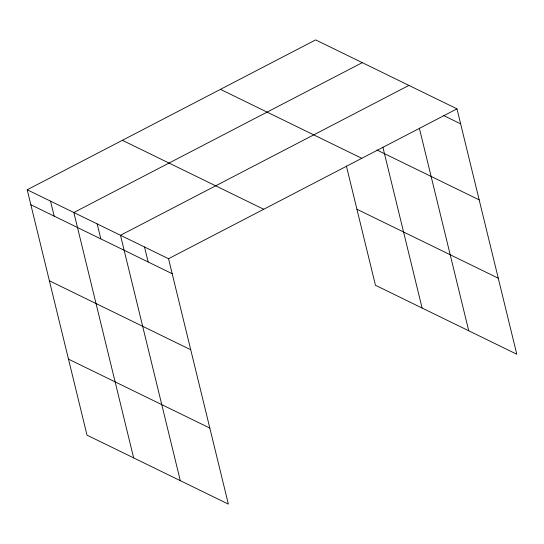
<?xml version="1.0" encoding="UTF-8"?>
<svg xmlns="http://www.w3.org/2000/svg" width="544" height="544" viewBox="0 0 544 544"><rect width="100%" height="100%" fill="white"/><g stroke="black" fill="none" stroke-linecap="round" stroke-linejoin="round"><path stroke-width="0.82" d="M27.2 189.768L168.538 258.72L228.358 504.104L87.02 435.146L27.2 189.768L315.642 39.896L456.98 108.854L516.8 354.232L375.462 285.28L346.385 166.002M362.284 62.648L73.841 212.52L133.661 457.905M408.925 85.408L120.482 235.28L180.302 480.658M168.538 258.72L456.98 108.854M443.367 115.416L460.639 123.842M376.951 150.001L479.169 199.872M220.456 89.352L361.794 158.311M356.925 209.25L498.263 278.202M122.386 140.311L263.724 209.263M30.852 204.755L172.196 273.714M49.388 280.786L190.726 349.744M68.483 359.122L209.821 428.074M419.356 128.194L468.744 330.786M382.881 147.132L422.103 308.033M144.514 246.996L148.165 261.99M97.165 223.897L100.817 238.891M50.524 201.144L54.176 216.138"/></g></svg>
